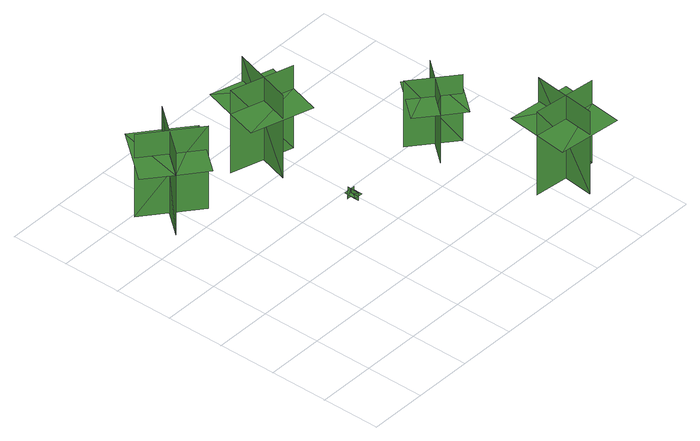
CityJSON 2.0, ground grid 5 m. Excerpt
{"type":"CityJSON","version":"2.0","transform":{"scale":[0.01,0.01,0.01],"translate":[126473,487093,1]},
"CityObjects":{
"tree1":{"type":"SolitaryVegetationObject","geometry":[{"type":"MultiSurface","lod":"1","boundaries":[[[0,1,2]],[[0,2,3]],[[4,5,6]],[[4,6,7]],[[8,9,10]],[[8,10,11]],[[8,11,12]],[[8,12,13]]]}]},
"tree2":{"type":"SolitaryVegetationObject","geometry":[{"type":"MultiSurface","lod":"1","boundaries":[[[14,15,16]],[[14,16,17]],[[18,19,20]],[[18,20,21]],[[22,23,24]],[[22,24,25]],[[22,25,26]],[[22,26,27]]]}]},
"tree3":{"type":"SolitaryVegetationObject","geometry":[{"type":"MultiSurface","lod":"1","boundaries":[[[28,29,30]],[[28,30,31]],[[32,33,34]],[[32,34,35]],[[36,37,38]],[[36,38,39]],[[36,39,40]],[[36,40,41]]]}]},
"tree4":{"type":"SolitaryVegetationObject","geometry":[{"type":"MultiSurface","lod":"1","boundaries":[[[42,43,44]],[[42,44,45]],[[46,47,48]],[[46,48,49]],[[50,51,52]],[[50,52,53]],[[50,53,54]],[[50,54,55]]]}]},
"tree5":{"type":"SolitaryVegetationObject","geometry":[{"type":"MultiSurface","lod":"1","boundaries":[[[56,57,58]],[[56,58,59]],[[60,61,62]],[[60,62,63]],[[64,65,66]],[[64,66,67]],[[64,67,68]],[[64,68,69]]]}]}
},
"vertices":[
[214,2448,116],[645,2101,116],[645,2101,885],[214,2448,885],[251,2081,116],[598,2512,116],[598,2512,885],[251,2081,885],[251,2081,670],[467,1907,670],[814,2338,670],[598,2512,670],[383,2685,670],[36,2255,670],
[1424,1350,127],[1498,1350,127],[1498,1452,127],[1424,1452,127],[1459,1350,162],[1459,1350,88],[1459,1452,88],[1459,1452,162],[1459,1423,162],[1496,1423,162],[1496,1423,88],[1459,1423,88],[1422,1423,88],[1422,1423,162],
[1284,1928,109],[1440,2459,109],[1440,2459,878],[1284,1928,878],[1608,2103,109],[1077,2259,109],[1077,2259,878],[1608,2103,878],[1608,2103,663],[1686,2368,663],[1155,2524,663],[1077,2259,663],[1000,1993,663],[1530,1838,663],
[2488,1222,102],[2147,1504,102],[2147,1504,717],[2488,1222,717],[2462,1516,102],[2180,1174,102],[2180,1174,717],[2462,1516,717],[2462,1516,545],[2291,1657,545],[2010,1315,545],[2180,1174,545],[2351,1034,545],[2632,1375,545],
[2637,121,76],[2698,671,76],[2698,671,846],[2637,121,846],[2926,349,76],[2376,410,76],[2376,410,846],[2926,349,846],[2926,349,630],[2957,624,630],[2407,685,630],[2376,410,630],[2346,135,630],[2896,74,630]
]}
